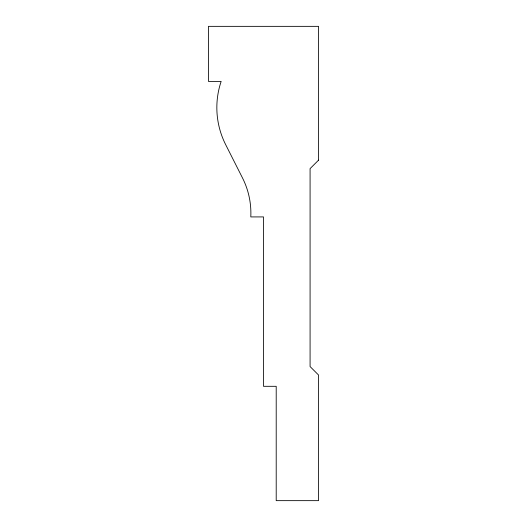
<?xml version="1.0" encoding="UTF-8"?>
<svg xmlns="http://www.w3.org/2000/svg" width="527" height="527" viewBox="0 0 527 527"><rect width="100%" height="100%" fill="white"/><g stroke="black" fill="none" stroke-linecap="round" stroke-linejoin="round"><path stroke-width="0.79" d="M318.552 160.149L310.08 168.62L310.08 366.561L318.552 375.033L318.552 500.65L276.207 500.65L276.207 386.311L263.5 386.311L263.5 216.92L250.793 216.92A78.115 78.115 0 0 0 242.499 177.948L225.648 144.596A82.001 82.001 0 0 1 221.149 81.402L208.448 81.402L208.448 26.35L318.552 26.35L318.552 160.149"/></g></svg>
